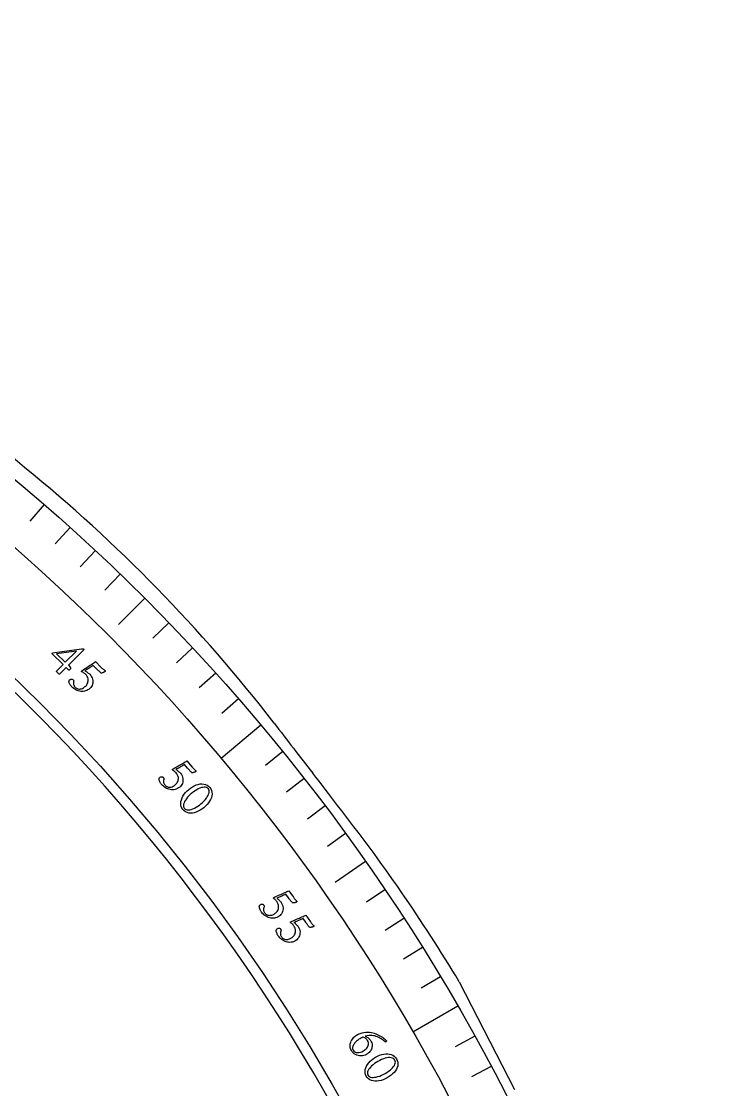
# Model space of a CAD drawing. Header units: millimetres. Extents: x -78 to 78, y -78 to 97.
# Drawn here: x 50.01 to 77.6, y 35.52 to 77.6 of the extents above; entities that cross this region are included whole.
import ezdxf

# ---------------------------------------------------------------- set-up
doc = ezdxf.new("R2010")
doc.units = ezdxf.units.MM
for name, color, linetype in [('CUT_INNER', 6, 'Continuous'), ('CUT_OUTER', 1, 'Continuous'), ('ENGRAVE', 7, 'Continuous'), ('ENGRAVE_FINE', 8, 'Continuous'), ('TEXT', 5, 'Continuous')]:
    doc.layers.add(name, color=color, linetype=linetype)

msp = doc.modelspace()

# ---------------------------------------------------------------- linework, layer by layer
at = {"layer": 'CUT_INNER'}
for centre, radius, start, end in [((0.0001, -0.0002), 71.3699, 92.272579, 352.617363), ((0.0005, 0.0002), 71.3695, 352.617006, 87.727898)]:
    msp.add_arc(centre, radius, start, end, dxfattribs=at)
at = {"layer": 'CUT_OUTER'}
msp.add_lwpolyline([(67.2606, 39.7714), (69.4446, 35.5181)], dxfattribs=at)
for centre, radius, start, end in [((1.0875, 1.6967), 76.2085, 49.94056, 61.735866), ((11.7395, 12.6774), 60.9583, 37.701289, 50.961273), ((153.0322, 120.2911), 116.6513, 217.081537, 218.303145), ((2.9677, 2.2868), 74.2535, 36.744043, 37.986489), ((9.7471, 5.1619), 67.1239, 31.037977, 38.239648)]:
    msp.add_arc(centre, radius, start, end, dxfattribs=at)
at = {"layer": 'ENGRAVE'}
for points in [[(54.873, 54.873), (53.8417, 53.8417)], [(59.4467, 49.8817), (57.8824, 48.5691)], [(63.568, 44.5108), (62.3732, 43.6742)], [(67.2055, 38.8011), (65.437, 37.7801)]]:
    msp.add_lwpolyline(points, dxfattribs=at)
for radius in [77.6022, 75.5602, 71.7678]:
    msp.add_circle((0, 0), radius, dxfattribs=at)
at = {"layer": 'ENGRAVE_FINE'}
for points in [[(50.9116, 58.5671), (50.3375, 57.9066)], [(51.926, 57.6697), (51.3404, 57.0193)], [(52.9246, 56.7547), (52.3277, 56.1146)], [(53.907, 55.8224), (53.2991, 55.1928)], [(55.8224, 53.907), (55.1928, 53.2991)], [(56.7547, 52.9246), (56.1146, 52.3277)], [(57.6697, 51.926), (57.0193, 51.3404)], [(58.5671, 50.9116), (57.9066, 50.3375)], [(60.3082, 48.8366), (59.6281, 48.2859)], [(61.1514, 47.7767), (60.4617, 47.2379)], [(61.9759, 46.7022), (61.2769, 46.1755)], [(62.7815, 45.6134), (62.0735, 45.099)], [(64.3351, 43.3946), (63.6096, 42.9052)], [(65.0827, 42.2652), (64.3487, 41.7885)], [(65.8104, 41.1229), (65.0682, 40.6591)], [(66.5181, 39.9681), (65.7679, 39.5173)], [(67.8724, 37.6223), (67.107, 37.198)], [(68.5187, 36.432), (67.746, 36.0212)]]:
    msp.add_lwpolyline(points, dxfattribs=at)
at = {"layer": 'TEXT'}
for points in [[(52.4555, 52.8806), (52.4608, 52.8743), (52.464, 52.8676), (52.4652, 52.8607), (52.4644, 52.8534), (52.4621, 52.8464), (52.4593, 52.8401), (52.4557, 52.8344), (52.4514, 52.8294), (51.8597, 52.2334), (51.9495, 52.1441), (51.9521, 52.1392), (51.9522, 52.1321), (51.9498, 52.1229), (51.9449, 52.1117), (51.938, 52.0993), (51.9295, 52.0869), (51.9195, 52.0746), (51.908, 52.0622), (51.8998, 52.0546), (51.8922, 52.0487), (51.8852, 52.0446), (51.8787, 52.0421), (51.7736, 52.1467), (51.5108, 51.882), (51.5099, 51.8824), (51.5073, 51.8835), (51.503, 51.8854), (51.4969, 51.888), (51.4881, 51.8935), (51.4754, 51.9037), (51.4588, 51.9186), (51.4384, 51.9384), (51.4156, 51.9625), (51.401, 51.9815), (51.3947, 51.9954), (51.3967, 52.0042), (51.6543, 52.2649), (51.2261, 52.6846), (51.225, 52.6908), (51.2248, 52.6969), (51.2256, 52.7031), (51.2273, 52.7093), (51.2296, 52.7151), (51.2322, 52.7202), (51.2349, 52.7245), (51.2378, 52.728), (52.3716, 52.887), (52.3809, 52.8877), (52.3916, 52.8883), (52.4038, 52.8888), (52.4174, 52.8892), (52.4306, 52.889), (52.4413, 52.8874), (52.4496, 52.8847), (52.4555, 52.8806)], [(52.1787, 52.7955), (51.3989, 52.6869), (51.7402, 52.3517)], [(52.7048, 51.8793), (52.7452, 51.8331), (52.7772, 51.7854), (52.8006, 51.7362), (52.8157, 51.6854), (52.8233, 51.6343), (52.8248, 51.5843), (52.8201, 51.5354), (52.8091, 51.4876), (52.7927, 51.4422), (52.7716, 51.4006), (52.7458, 51.3629), (52.7153, 51.3291), (52.6751, 51.294), (52.6327, 51.265), (52.5881, 51.2419), (52.5412, 51.2249), (52.4931, 51.2133), (52.4447, 51.2067), (52.3959, 51.205), (52.3469, 51.2084), (52.2982, 51.2163), (52.2506, 51.2284), (52.2039, 51.2447), (52.1583, 51.2652), (52.1144, 51.2894), (52.0731, 51.3168), (52.0342, 51.3475), (51.9979, 51.3813), (51.983, 51.3974), (51.9674, 51.4164), (51.9511, 51.4383), (51.934, 51.463), (51.9176, 51.4893), (51.9036, 51.5157), (51.8918, 51.5424), (51.8823, 51.5692), (51.882, 51.5758), (51.8824, 51.5846), (51.8836, 51.5958), (51.8856, 51.6092), (51.8889, 51.6232), (51.8938, 51.6358), (51.9005, 51.647), (51.9089, 51.6569), (51.9256, 51.6711), (51.9431, 51.6814), (51.9615, 51.6876), (51.9807, 51.69), (51.9994, 51.6887), (52.0163, 51.6843), (52.0313, 51.6767), (52.0445, 51.666), (52.0575, 51.6499), (52.0659, 51.6324), (52.0696, 51.6136), (52.0688, 51.5935), (52.0659, 51.573), (52.0639, 51.5531), (52.0626, 51.5338), (52.0621, 51.515), (52.0633, 51.4937), (52.0671, 51.473), (52.0737, 51.4529), (52.083, 51.4333), (52.0941, 51.4146), (52.1061, 51.3971), (52.1192, 51.3806), (52.1332, 51.3654), (52.1544, 51.3466), (52.1786, 51.3305), (52.2057, 51.3171), (52.2357, 51.3063), (52.2682, 51.2994), (52.3028, 51.2979), (52.3394, 51.3016), (52.3782, 51.3105), (52.4185, 51.326), (52.4597, 51.3492), (52.502, 51.3803), (52.5451, 51.4191), (52.5681, 51.4445), (52.5885, 51.4734), (52.6065, 51.5058), (52.622, 51.5417), (52.6335, 51.5802), (52.6395, 51.6205), (52.64, 51.6624), (52.6349, 51.7061), (52.6226, 51.7506), (52.6013, 51.7951), (52.571, 51.8396), (52.5316, 51.884), (52.5178, 51.8972), (52.501, 51.9115), (52.4812, 51.9272), (52.4584, 51.9441), (52.4354, 51.9601), (52.415, 51.9728), (52.3972, 51.9823), (52.382, 51.9887), (52.3801, 51.9914), (52.3793, 51.9949), (52.3794, 51.9991), (52.3805, 52.0041), (52.3823, 52.0093), (52.3847, 52.0142), (52.3877, 52.0186), (52.3913, 52.0226), (52.4424, 52.0563), (52.4935, 52.09), (52.5445, 52.1237), (52.5956, 52.1574), (52.6459, 52.1904), (52.6944, 52.2224), (52.7412, 52.2531), (52.7862, 52.2827), (52.8283, 52.3105), (52.8661, 52.3358), (52.8996, 52.3586), (52.9289, 52.3789), (53.1522, 52.1523), (53.168, 52.1366), (53.1843, 52.1211), (53.2012, 52.1058), (53.2187, 52.0906), (53.2359, 52.0763), (53.2518, 52.0635), (53.2664, 52.0521), (53.2798, 52.0422), (53.291, 52.0342), (53.299, 52.0285), (53.3038, 52.025), (53.3053, 52.0239), (53.3068, 52.0179), (53.3082, 52.0124), (53.3095, 52.0073), (53.3107, 52.0028), (53.3113, 51.9987), (53.3108, 51.9948), (53.3093, 51.9913), (53.3067, 51.9881), (53.3031, 51.9853), (53.2969, 51.9813), (53.2883, 51.9763), (53.2771, 51.9701), (53.2641, 51.9634), (53.25, 51.9568), (53.2349, 51.9503), (53.2187, 51.944), (53.2022, 51.9383), (53.1859, 51.9339), (53.1699, 51.9307), (53.1543, 51.9288), (53.1365, 51.9438), (53.1172, 51.9604), (53.0964, 51.9786), (53.074, 51.9983), (53.0501, 52.02), (53.0246, 52.0441), (52.9976, 52.0704), (52.969, 52.0991), (52.842, 52.2279), (52.8008, 52.201), (52.7595, 52.1737), (52.7179, 52.146), (52.6761, 52.118), (52.6347, 52.0902), (52.594, 52.0633), (52.5541, 52.0375), (52.515, 52.0125), (52.5376, 52.0016), (52.5621, 51.9878), (52.5885, 51.971), (52.6169, 51.9513), (52.6444, 51.931), (52.6682, 51.9122), (52.6883, 51.8949), (52.7048, 51.8793)], [(56.2754, 47.9827), (56.3124, 47.9337), (56.3409, 47.8839), (56.3608, 47.833), (56.3721, 47.7813), (56.3761, 47.7298), (56.374, 47.6799), (56.3658, 47.6314), (56.3515, 47.5845), (56.3319, 47.5404), (56.3079, 47.5004), (56.2794, 47.4647), (56.2466, 47.4331), (56.204, 47.401), (56.1596, 47.375), (56.1135, 47.3552), (56.0655, 47.3416), (56.0167, 47.3335), (55.9679, 47.3303), (55.9192, 47.3322), (55.8705, 47.339), (55.8225, 47.3504), (55.7758, 47.3659), (55.7305, 47.3855), (55.6864, 47.4092), (55.6444, 47.4364), (55.6051, 47.4667), (55.5686, 47.5001), (55.5348, 47.5364), (55.5211, 47.5536), (55.5069, 47.5736), (55.4921, 47.5966), (55.4768, 47.6225), (55.4624, 47.6499), (55.4502, 47.6773), (55.4404, 47.7047), (55.4329, 47.7321), (55.433, 47.7387), (55.4341, 47.7475), (55.4361, 47.7585), (55.439, 47.7718), (55.4433, 47.7855), (55.4491, 47.7977), (55.4566, 47.8084), (55.4657, 47.8177), (55.4833, 47.8307), (55.5015, 47.8396), (55.5203, 47.8446), (55.5396, 47.8455), (55.5582, 47.843), (55.5747, 47.8374), (55.5892, 47.8287), (55.6016, 47.817), (55.6134, 47.8), (55.6205, 47.782), (55.6229, 47.763), (55.6206, 47.743), (55.6163, 47.7228), (55.6128, 47.7031), (55.6102, 47.6839), (55.6083, 47.6652), (55.608, 47.6439), (55.6104, 47.623), (55.6155, 47.6024), (55.6233, 47.5822), (55.6331, 47.5628), (55.6438, 47.5444), (55.6557, 47.5271), (55.6685, 47.5109), (55.6884, 47.4906), (55.7114, 47.4728), (55.7374, 47.4575), (55.7666, 47.4446), (55.7985, 47.4355), (55.8329, 47.4314), (55.8697, 47.4325), (55.909, 47.4387), (55.9503, 47.4512), (55.9931, 47.4715), (56.0374, 47.4994), (56.0833, 47.535), (56.108, 47.5587), (56.1304, 47.5861), (56.1507, 47.6171), (56.1687, 47.6518), (56.1829, 47.6895), (56.1918, 47.7292), (56.1953, 47.771), (56.1934, 47.8149), (56.1843, 47.8602), (56.1662, 47.9061), (56.1391, 47.9526), (56.103, 47.9998), (56.0902, 48.0138), (56.0744, 48.0294), (56.0558, 48.0464), (56.0343, 48.0649), (56.0125, 48.0825), (55.993, 48.0966), (55.9759, 48.1074), (55.9612, 48.1148), (55.9596, 48.1176), (55.959, 48.1212), (55.9594, 48.1254), (55.9608, 48.1303), (55.963, 48.1354), (55.9658, 48.14), (55.9691, 48.1442), (55.973, 48.148), (56.0263, 48.178), (56.0797, 48.2079), (56.133, 48.2379), (56.1864, 48.2678), (56.2389, 48.2972), (56.2895, 48.3256), (56.3384, 48.3529), (56.3854, 48.3792), (56.4294, 48.4039), (56.4689, 48.4265), (56.504, 48.4468), (56.5346, 48.465), (56.7412, 48.223), (56.7558, 48.2062), (56.771, 48.1896), (56.7868, 48.1731), (56.8031, 48.1567), (56.8192, 48.1412), (56.8342, 48.1273), (56.848, 48.1149), (56.8606, 48.1041), (56.8712, 48.0953), (56.8787, 48.089), (56.8832, 48.0852), (56.8848, 48.084), (56.8858, 48.0779), (56.8868, 48.0723), (56.8877, 48.0672), (56.8886, 48.0626), (56.8889, 48.0584), (56.8881, 48.0546), (56.8864, 48.0512), (56.8835, 48.0482), (56.8797, 48.0456), (56.8733, 48.0421), (56.8643, 48.0377), (56.8527, 48.0323), (56.8393, 48.0266), (56.8248, 48.021), (56.8093, 48.0156), (56.7927, 48.0104), (56.7757, 48.006), (56.7592, 48.0027), (56.743, 48.0007), (56.7273, 47.9999), (56.7106, 48.0162), (56.6926, 48.0341), (56.6731, 48.0537), (56.6522, 48.075), (56.6299, 48.0984), (56.6062, 48.1242), (56.5811, 48.1524), (56.5546, 48.1831), (56.4372, 48.3205), (56.3942, 48.2966), (56.351, 48.2724), (56.3075, 48.2478), (56.2639, 48.2228), (56.2205, 48.198), (56.178, 48.1741), (56.1364, 48.1512), (56.0956, 48.1291), (56.1174, 48.1166), (56.1408, 48.1011), (56.166, 48.0825), (56.1929, 48.0608), (56.2188, 48.0385), (56.2413, 48.0181), (56.2601, 47.9994), (56.2754, 47.9827)], [(57.4295, 47.4217), (57.4716, 47.3615), (57.5008, 47.2983), (57.5172, 47.2323), (57.5206, 47.1634), (57.5125, 47.0932), (57.4943, 47.0229), (57.466, 46.9527), (57.4277, 46.8825), (57.3808, 46.8137), (57.3267, 46.7479), (57.2655, 46.685), (57.1972, 46.625), (57.1246, 46.5702), (57.0505, 46.5231), (56.975, 46.4835), (56.8981, 46.4515), (56.8215, 46.4281), (56.7469, 46.4141), (56.6745, 46.4097), (56.604, 46.4147), (56.5375, 46.4304), (56.4765, 46.4579), (56.4212, 46.4971), (56.3715, 46.548), (56.332, 46.6051), (56.3047, 46.666), (56.2896, 46.7306), (56.2866, 46.7991), (56.2947, 46.8696), (56.3124, 46.9404), (56.3398, 47.0114), (56.377, 47.0826), (56.4227, 47.1524), (56.4756, 47.2193), (56.5358, 47.2833), (56.6032, 47.3443), (56.6751, 47.3999), (56.7486, 47.448), (56.8237, 47.4884), (56.9004, 47.5211), (56.9769, 47.545), (57.0516, 47.5591), (57.1244, 47.5632), (57.1952, 47.5574), (57.2623, 47.5409), (57.3238, 47.5127), (57.3795, 47.473), (57.4295, 47.4217)], [(57.376, 47.3632), (57.3442, 47.3936), (57.3066, 47.415), (57.2631, 47.4275), (57.2138, 47.4309), (57.1601, 47.4262), (57.1034, 47.4141), (57.0437, 47.3947), (56.9811, 47.368), (56.917, 47.3346), (56.8527, 47.2955), (56.7884, 47.2505), (56.7239, 47.1997), (56.6629, 47.146), (56.6073, 47.0913), (56.5571, 47.0353), (56.5122, 46.9782), (56.4738, 46.9215), (56.4427, 46.8669), (56.4189, 46.8144), (56.4024, 46.7639), (56.3943, 46.7168), (56.3956, 46.6746), (56.4063, 46.6373), (56.4265, 46.6047), (56.4597, 46.5728), (56.4985, 46.5508), (56.543, 46.5387), (56.593, 46.5364), (56.6474, 46.5429), (56.7048, 46.5568), (56.7651, 46.5782), (56.8285, 46.6072), (56.8932, 46.6424), (56.9578, 46.6826), (57.0222, 46.7277), (57.0864, 46.7777), (57.1484, 46.8313), (57.2044, 46.8854), (57.2545, 46.9402), (57.2985, 46.9956), (57.3359, 47.0504), (57.3659, 47.1035), (57.3884, 47.1548), (57.4036, 47.2044), (57.4105, 47.2509), (57.4082, 47.2928), (57.3967, 47.3303), (57.376, 47.3632)], [(60.2432, 42.8953), (60.2758, 42.8434), (60.2998, 42.7912), (60.3152, 42.7389), (60.322, 42.6863), (60.3216, 42.6347), (60.3151, 42.5851), (60.3027, 42.5376), (60.2843, 42.4921), (60.2609, 42.4498), (60.2335, 42.4121), (60.2021, 42.379), (60.1666, 42.3504), (60.1214, 42.3221), (60.0749, 42.3001), (60.0272, 42.2844), (59.9782, 42.275), (59.9289, 42.2712), (59.88, 42.2723), (59.8317, 42.2784), (59.7838, 42.2894), (59.737, 42.305), (59.6918, 42.3245), (59.6483, 42.3479), (59.6065, 42.3754), (59.567, 42.4062), (59.5305, 42.4398), (59.497, 42.4762), (59.4665, 42.5154), (59.4544, 42.5336), (59.442, 42.5548), (59.4293, 42.579), (59.4163, 42.6061), (59.4043, 42.6347), (59.3946, 42.663), (59.3872, 42.6912), (59.3821, 42.7192), (59.3828, 42.7257), (59.3846, 42.7344), (59.3876, 42.7452), (59.3917, 42.7582), (59.3971, 42.7714), (59.404, 42.7831), (59.4123, 42.7931), (59.4222, 42.8016), (59.4409, 42.813), (59.4598, 42.8203), (59.479, 42.8236), (59.4983, 42.8229), (59.5166, 42.8187), (59.5326, 42.8117), (59.5462, 42.8018), (59.5575, 42.7891), (59.5678, 42.7711), (59.5733, 42.7526), (59.5741, 42.7334), (59.57, 42.7137), (59.564, 42.6939), (59.5588, 42.6746), (59.5545, 42.6557), (59.551, 42.6372), (59.5488, 42.616), (59.5494, 42.595), (59.5527, 42.5741), (59.5587, 42.5533), (59.5667, 42.5331), (59.5759, 42.5138), (59.5861, 42.4955), (59.5975, 42.4782), (59.6156, 42.4563), (59.6369, 42.4366), (59.6615, 42.4191), (59.6894, 42.4037), (59.7204, 42.3918), (59.7543, 42.3848), (59.7911, 42.3826), (59.8308, 42.3854), (59.873, 42.3943), (59.9175, 42.4107), (59.964, 42.4347), (60.0128, 42.4662), (60.0395, 42.4876), (60.0642, 42.5129), (60.0871, 42.5421), (60.1081, 42.5751), (60.1256, 42.6113), (60.1378, 42.6501), (60.1449, 42.6914), (60.1469, 42.7354), (60.1418, 42.7813), (60.1277, 42.8286), (60.1048, 42.8773), (60.073, 42.9274), (60.0614, 42.9425), (60.0471, 42.9594), (60.03, 42.978), (60.0102, 42.9983), (59.99, 43.0177), (59.9718, 43.0335), (59.9558, 43.0457), (59.9418, 43.0544), (59.9404, 43.0573), (59.9401, 43.0609), (59.9409, 43.0651), (59.9427, 43.0699), (59.9453, 43.0747), (59.9485, 43.0791), (59.9522, 43.083), (59.9563, 43.0864), (60.0121, 43.1116), (60.0679, 43.1368), (60.1236, 43.162), (60.1794, 43.1872), (60.2343, 43.2119), (60.2872, 43.2357), (60.3383, 43.2587), (60.3874, 43.2808), (60.4333, 43.3016), (60.4746, 43.3206), (60.5114, 43.3378), (60.5435, 43.3533), (60.7282, 43.0942), (60.7413, 43.0762), (60.7549, 43.0583), (60.7692, 43.0405), (60.7841, 43.0228), (60.7988, 43.0059), (60.8125, 42.9907), (60.8251, 42.9772), (60.8368, 42.9653), (60.8465, 42.9556), (60.8535, 42.9487), (60.8577, 42.9445), (60.8591, 42.9432), (60.8596, 42.937), (60.8601, 42.9313), (60.8605, 42.9262), (60.861, 42.9215), (60.8609, 42.9173), (60.8599, 42.9136), (60.8578, 42.9104), (60.8548, 42.9077), (60.8508, 42.9054), (60.8441, 42.9025), (60.8347, 42.8988), (60.8227, 42.8945), (60.8088, 42.8899), (60.7939, 42.8857), (60.7779, 42.8817), (60.7609, 42.8779), (60.7437, 42.875), (60.7269, 42.8732), (60.7106, 42.8726), (60.6949, 42.8732), (60.6797, 42.8908), (60.6633, 42.9103), (60.6456, 42.9315), (60.6266, 42.9545), (60.6064, 42.9797), (60.5851, 43.0075), (60.5625, 43.0378), (60.5388, 43.0706), (60.4339, 43.2178), (60.3889, 43.1978), (60.3437, 43.1774), (60.2983, 43.1566), (60.2527, 43.1355), (60.2073, 43.1147), (60.1629, 43.0946), (60.1194, 43.0753), (60.0769, 43.0569), (60.0975, 43.0426), (60.1195, 43.025), (60.1429, 43.0043), (60.1678, 42.9804), (60.1918, 42.9559), (60.2123, 42.9336), (60.2294, 42.9134), (60.2432, 42.8953)], [(60.9128, 41.939), (60.9446, 41.8866), (60.9678, 41.834), (60.9824, 41.7814), (60.9883, 41.7288), (60.987, 41.6772), (60.9798, 41.6277), (60.9666, 41.5804), (60.9475, 41.5352), (60.9235, 41.4933), (60.8955, 41.4561), (60.8636, 41.4234), (60.8277, 41.3953), (60.782, 41.3678), (60.7352, 41.3466), (60.6872, 41.3316), (60.6381, 41.323), (60.5887, 41.3199), (60.5399, 41.3218), (60.4916, 41.3287), (60.4439, 41.3405), (60.3973, 41.3567), (60.3525, 41.3769), (60.3094, 41.4011), (60.268, 41.4292), (60.229, 41.4606), (60.193, 41.4948), (60.1601, 41.5317), (60.1302, 41.5714), (60.1184, 41.5898), (60.1063, 41.6112), (60.094, 41.6356), (60.0814, 41.6629), (60.0699, 41.6916), (60.0606, 41.7201), (60.0537, 41.7484), (60.049, 41.7765), (60.0498, 41.783), (60.0518, 41.7916), (60.0549, 41.8024), (60.0592, 41.8153), (60.0648, 41.8285), (60.0719, 41.84), (60.0804, 41.85), (60.0905, 41.8583), (60.1093, 41.8693), (60.1283, 41.8764), (60.1475, 41.8794), (60.1668, 41.8783), (60.1851, 41.8739), (60.2009, 41.8666), (60.2144, 41.8565), (60.2255, 41.8436), (60.2356, 41.8255), (60.2408, 41.8069), (60.2412, 41.7877), (60.2368, 41.7681), (60.2305, 41.7484), (60.225, 41.7291), (60.2204, 41.7103), (60.2166, 41.6919), (60.2141, 41.6707), (60.2143, 41.6497), (60.2173, 41.6287), (60.223, 41.6078), (60.2307, 41.5875), (60.2395, 41.5681), (60.2495, 41.5497), (60.2606, 41.5322), (60.2783, 41.51), (60.2993, 41.4899), (60.3237, 41.472), (60.3513, 41.4562), (60.3822, 41.4438), (60.4159, 41.4363), (60.4527, 41.4335), (60.4924, 41.4356), (60.5348, 41.4439), (60.5795, 41.4596), (60.6264, 41.4828), (60.6757, 41.5136), (60.7027, 41.5346), (60.7278, 41.5595), (60.7512, 41.5883), (60.7727, 41.621), (60.7907, 41.6569), (60.8036, 41.6955), (60.8113, 41.7367), (60.814, 41.7806), (60.8096, 41.8266), (60.7963, 41.8741), (60.7741, 41.9232), (60.7431, 41.9738), (60.7318, 41.9891), (60.7177, 42.0062), (60.7009, 42.025), (60.6814, 42.0457), (60.6615, 42.0654), (60.6437, 42.0815), (60.6278, 42.0939), (60.6139, 42.1028), (60.6126, 42.1058), (60.6123, 42.1094), (60.6132, 42.1135), (60.6151, 42.1183), (60.6178, 42.1231), (60.621, 42.1274), (60.6248, 42.1313), (60.629, 42.1346), (60.6851, 42.159), (60.7413, 42.1833), (60.7975, 42.2076), (60.8536, 42.2318), (60.9089, 42.2557), (60.9622, 42.2787), (61.0136, 42.3009), (61.0631, 42.3222), (61.1093, 42.3422), (61.1509, 42.3606), (61.1879, 42.3772), (61.2203, 42.3922), (61.4009, 42.1302), (61.4137, 42.112), (61.4271, 42.0939), (61.4411, 42.0759), (61.4557, 42.0579), (61.4701, 42.0408), (61.4835, 42.0254), (61.496, 42.0117), (61.5074, 41.9996), (61.517, 41.9898), (61.5239, 41.9828), (61.528, 41.9785), (61.5294, 41.9771), (61.5298, 41.971), (61.5302, 41.9653), (61.5306, 41.9601), (61.5309, 41.9555), (61.5308, 41.9513), (61.5297, 41.9476), (61.5276, 41.9444), (61.5245, 41.9417), (61.5204, 41.9395), (61.5137, 41.9367), (61.5043, 41.9332), (61.4922, 41.929), (61.4782, 41.9247), (61.4633, 41.9207), (61.4472, 41.9169), (61.4302, 41.9135), (61.4129, 41.9108), (61.3961, 41.9092), (61.3798, 41.9089), (61.3641, 41.9097), (61.3492, 41.9276), (61.3331, 41.9473), (61.3157, 41.9688), (61.2971, 41.9922), (61.2773, 42.0177), (61.2564, 42.0458), (61.2343, 42.0764), (61.2112, 42.1097), (61.1085, 42.2585), (61.0633, 42.2392), (61.0178, 42.2195), (60.972, 42.1994), (60.9261, 42.1791), (60.8804, 42.1589), (60.8357, 42.1395), (60.7919, 42.121), (60.749, 42.1032), (60.7694, 42.0885), (60.7912, 42.0707), (60.8143, 42.0496), (60.8388, 42.0253), (60.8623, 42.0004), (60.8825, 41.9778), (60.8993, 41.9573), (60.9128, 41.939)], [(63.7703, 37.4513), (63.7953, 37.4037), (63.8134, 37.3573), (63.8248, 37.3123), (63.8294, 37.2685), (63.8283, 37.2263), (63.8228, 37.186), (63.813, 37.1476), (63.7986, 37.1111), (63.781, 37.0766), (63.761, 37.0445), (63.7387, 37.0148), (63.7141, 36.9873), (63.6886, 36.9625), (63.6633, 36.9407), (63.6383, 36.922), (63.6136, 36.9062), (63.5617, 36.8803), (63.508, 36.8617), (63.4524, 36.8503), (63.395, 36.8461), (63.3376, 36.8489), (63.2819, 36.8583), (63.2281, 36.8743), (63.176, 36.8971), (63.1273, 36.9264), (63.0838, 36.9623), (63.0454, 37.0047), (63.0121, 37.0538), (62.9908, 37.0953), (62.9751, 37.1374), (62.9653, 37.1803), (62.9611, 37.224), (62.962, 37.2676), (62.9672, 37.3105), (62.9768, 37.3528), (62.9908, 37.3943), (63.0086, 37.4346), (63.0297, 37.4734), (63.0542, 37.5105), (63.0821, 37.546), (63.1124, 37.5791), (63.1446, 37.6089), (63.1785, 37.6355), (63.2141, 37.6589), (63.2852, 37.6974), (63.3577, 37.7291), (63.4317, 37.7541), (63.5072, 37.7722), (63.583, 37.7832), (63.6579, 37.7865), (63.732, 37.7822), (63.8051, 37.7703), (63.8604, 37.7565), (63.9158, 37.7395), (63.9713, 37.719), (64.0268, 37.6952), (64.0814, 37.6688), (64.1341, 37.6406), (64.185, 37.6107), (64.2341, 37.579), (64.2802, 37.5462), (64.3224, 37.5132), (64.3606, 37.4799), (64.3948, 37.4463), (64.397, 37.4395), (64.3958, 37.4322), (64.3911, 37.4246), (64.3831, 37.4165), (64.374, 37.409), (64.3661, 37.4029), (64.3595, 37.3981), (64.3542, 37.3946), (64.326, 37.4192), (64.2948, 37.4447), (64.2605, 37.4711), (64.2231, 37.4984), (64.1827, 37.5253), (64.1394, 37.5507), (64.0932, 37.5745), (64.0441, 37.5968), (63.9924, 37.6162), (63.938, 37.6315), (63.8812, 37.6427), (63.8218, 37.6498), (63.76, 37.6518), (63.6956, 37.6474), (63.6288, 37.6367), (63.5596, 37.6198), (63.5931, 37.6056), (63.6252, 37.5886), (63.656, 37.5688), (63.6853, 37.5464), (63.7121, 37.5225), (63.7352, 37.4987), (63.7546, 37.475), (63.7703, 37.4513)], [(63.4699, 37.5871), (63.4537, 37.5799), (63.4375, 37.5723), (63.4211, 37.5644), (63.4046, 37.556), (63.3882, 37.5474), (63.3719, 37.5386), (63.3557, 37.5295), (63.3397, 37.5201), (63.3089, 37.5007), (63.2783, 37.4793), (63.248, 37.4558), (63.218, 37.4303), (63.1892, 37.4032), (63.1626, 37.375), (63.1382, 37.3458), (63.116, 37.3156), (63.0968, 37.2847), (63.0813, 37.2537), (63.0696, 37.2225), (63.0615, 37.1912), (63.0581, 37.1604), (63.0602, 37.1306), (63.0679, 37.1019), (63.0811, 37.0742), (63.1109, 37.0352), (63.1487, 37.0063), (63.1946, 36.9873), (63.2485, 36.9784), (63.3069, 36.9795), (63.3664, 36.9906), (63.427, 37.0118), (63.4886, 37.043), (63.5266, 37.0672), (63.5615, 37.0934), (63.5932, 37.1218), (63.6218, 37.1524), (63.6462, 37.1847), (63.6652, 37.2186), (63.679, 37.254), (63.6874, 37.2908), (63.6894, 37.329), (63.6838, 37.3681), (63.6707, 37.4082), (63.6501, 37.4493), (63.6373, 37.4692), (63.6224, 37.4893), (63.6053, 37.5095), (63.5861, 37.5299), (63.5636, 37.5488), (63.5368, 37.5646), (63.5055, 37.5774), (63.4699, 37.5871)], [(64.7917, 36.7287), (64.8227, 36.6621), (64.8405, 36.5948), (64.8451, 36.527), (64.8365, 36.4586), (64.8164, 36.3908), (64.7863, 36.3247), (64.7463, 36.2605), (64.6963, 36.198), (64.6381, 36.1385), (64.5734, 36.083), (64.5022, 36.0317), (64.4245, 35.9845), (64.3435, 35.9431), (64.2624, 35.9096), (64.1812, 35.8837), (64.0999, 35.8656), (64.0204, 35.8558), (63.9446, 35.855), (63.8724, 35.8632), (63.8039, 35.8804), (63.7411, 35.9074), (63.6858, 35.945), (63.6382, 35.9932), (63.598, 36.0521), (63.5691, 36.1151), (63.5528, 36.1798), (63.5491, 36.2461), (63.5581, 36.3141), (63.5782, 36.3821), (63.608, 36.4487), (63.6473, 36.5139), (63.6963, 36.5775), (63.7534, 36.6384), (63.8171, 36.6951), (63.8875, 36.7476), (63.9645, 36.7959), (64.045, 36.8383), (64.1257, 36.8728), (64.2067, 36.8996), (64.2879, 36.9185), (64.3674, 36.9288), (64.4434, 36.9297), (64.5158, 36.9211), (64.5846, 36.9031), (64.6478, 36.8751), (64.7034, 36.8368), (64.7514, 36.7879), (64.7917, 36.7287)], [(64.7289, 36.6804), (64.7029, 36.7159), (64.6695, 36.7435), (64.6289, 36.7633), (64.5809, 36.7753), (64.5272, 36.7799), (64.4692, 36.7779), (64.4071, 36.7691), (64.3408, 36.7537), (64.2719, 36.732), (64.2018, 36.7046), (64.1306, 36.6714), (64.0582, 36.6326), (63.9888, 36.5904), (63.9246, 36.5461), (63.8654, 36.4997), (63.8114, 36.4512), (63.7637, 36.4021), (63.7235, 36.3537), (63.691, 36.3061), (63.666, 36.2593), (63.6498, 36.2143), (63.6438, 36.1726), (63.6479, 36.1339), (63.6621, 36.0983), (63.6892, 36.0612), (63.7237, 36.0328), (63.7653, 36.0131), (63.8142, 36.0022), (63.8689, 35.9991), (63.9278, 36.0028), (63.9909, 36.0135), (64.0584, 36.031), (64.1283, 36.0544), (64.1988, 36.0827), (64.2701, 36.116), (64.342, 36.1541), (64.4124, 36.1961), (64.4769, 36.2397), (64.5357, 36.2849), (64.5887, 36.3318), (64.635, 36.3793), (64.6738, 36.4264), (64.7049, 36.4731), (64.7285, 36.5193), (64.7434, 36.5638), (64.7484, 36.6055), (64.7435, 36.6444), (64.7289, 36.6804)]]:
    msp.add_lwpolyline(points, close=True, dxfattribs=at)

doc.saveas('drawing.dxf')
